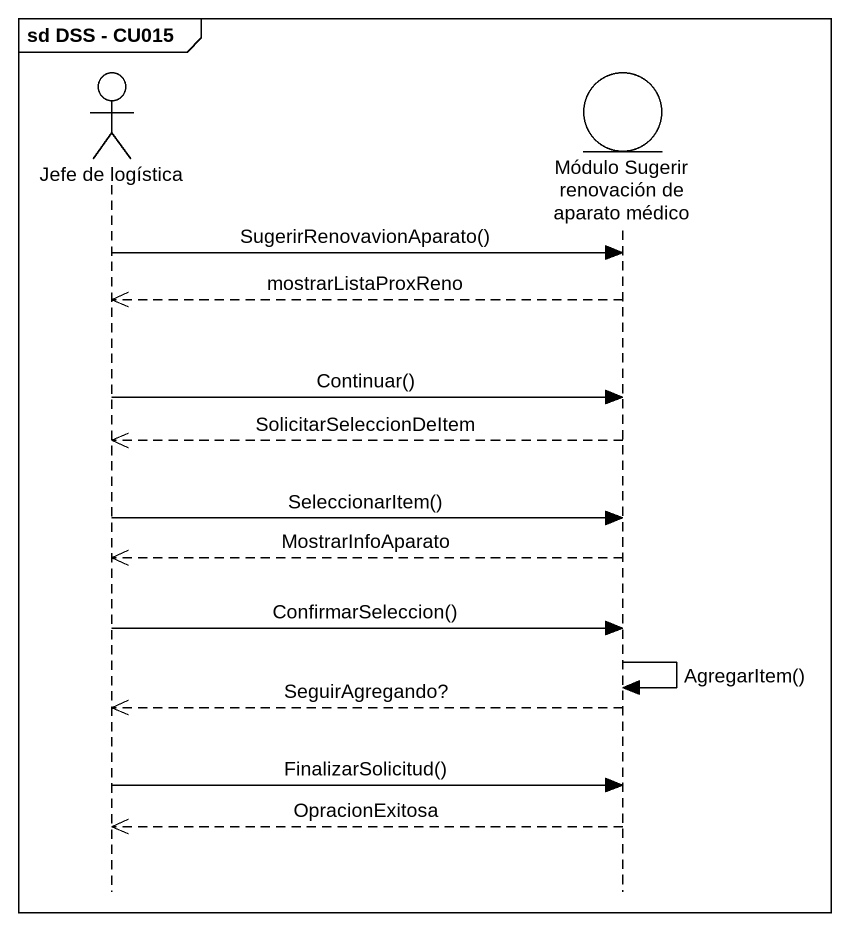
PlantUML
@startuml
mainframe sd DSS - CU015
hide footbox
actor "Jefe de logística" as Jefe_de_logística
entity "Módulo Sugerir renovación de aparato médico" as Módulo_Sugerir_renovación

Jefe_de_logística -> Módulo_Sugerir_renovación : SugerirRenovavionAparato()
Módulo_Sugerir_renovación -->> Jefe_de_logística : mostrarListaProxReno
Jefe_de_logística -> Módulo_Sugerir_renovación : Continuar()
Módulo_Sugerir_renovación -->> Jefe_de_logística : SolicitarSeleccionDeItem
Jefe_de_logística -> Módulo_Sugerir_renovación : SeleccionarItem()
Módulo_Sugerir_renovación -->> Jefe_de_logística : MostrarInfoAparato
Jefe_de_logística -> Módulo_Sugerir_renovación : ConfirmarSeleccion()
Módulo_Sugerir_renovación -> Módulo_Sugerir_renovación : AgregarItem()
Módulo_Sugerir_renovación -->> Jefe_de_logística : SeguirAgregando?
Jefe_de_logística -> Módulo_Sugerir_renovación : FinalizarSolicitud()
Módulo_Sugerir_renovación -->> Jefe_de_logística : OpracionExitosa
@enduml
